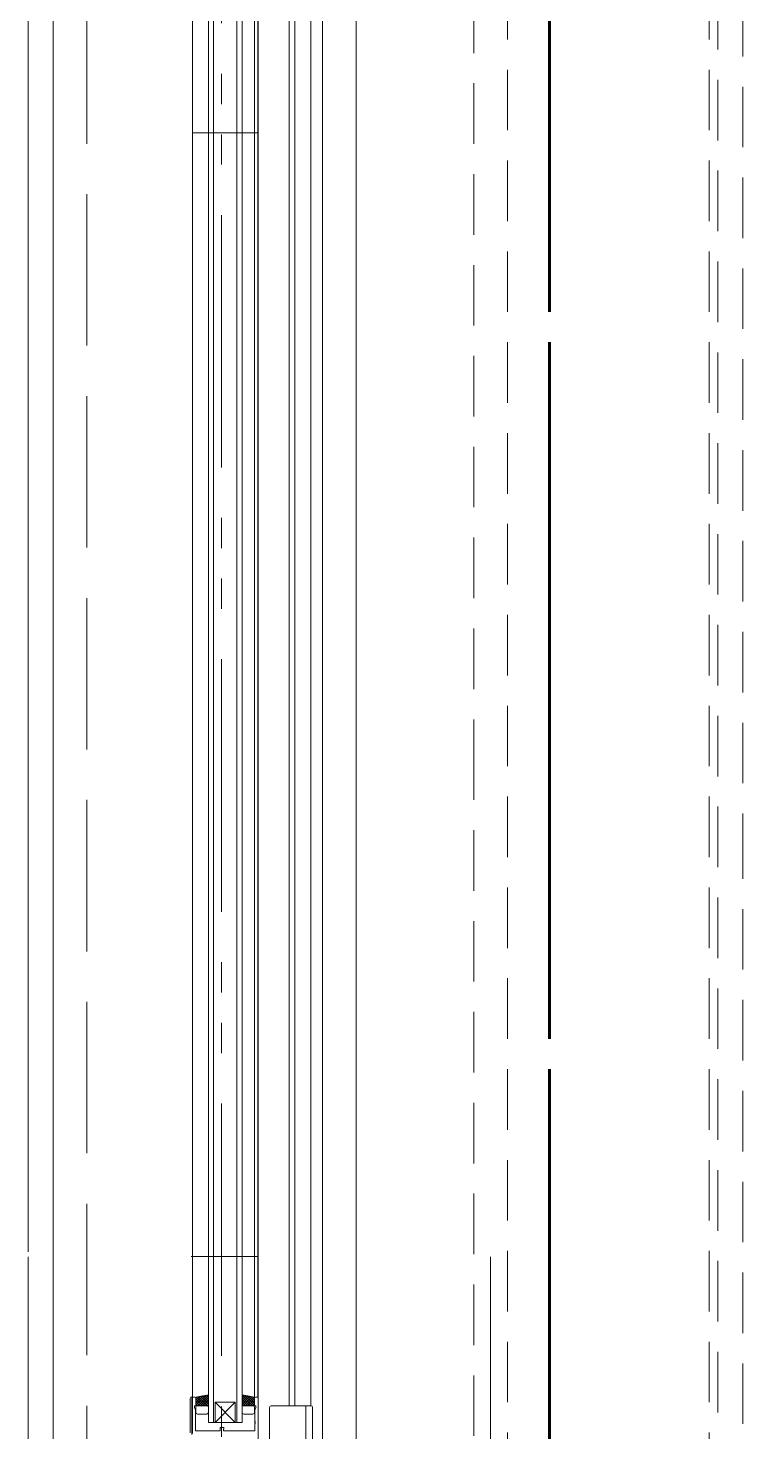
# Model space of a CAD drawing. Units: millimetres at full size, sheet at 1:30. Extents: x -16828 to 149130, y 47892 to 100313.
# Drawn here: x -6125 to -5700, y 56370 to 57205 of the extents above; entities that cross this region are included whole.
import ezdxf

# ---------------------------------------------------------------- set-up
doc = ezdxf.new("R2010")
doc.units = ezdxf.units.MM
doc.header["$LTSCALE"] = 30
for name, pattern in [('CHAIN2', [12, 9, -1, 1, -1]), ('DASHED1', [1.8, 1.2, -0.6]), ('DASHED3', [4, 3, -1]), ('DOUBLE_CHAIN1', [8.8, 5, -1, 0.6, -0.6, 0.6, -1])]:
    doc.linetypes.add(name, pattern=pattern)
for name, color, linetype, lineweight in [('0-0', 7, 'CHAIN2', 15), ('0-1', 7, 'Continuous', 15), ('2-0_通芯', 7, 'DOUBLE_CHAIN1', 15), ('2-A_建具', 7, 'Continuous', 15)]:
    doc.layers.add(name, color=color, linetype=linetype, lineweight=lineweight)

msp = doc.modelspace()

# ---------------------------------------------------------------- linework, layer by layer
at = {"layer": '0-0', "color": 1, "lineweight": 60}
msp.add_line((-5815.04, 68105.86), (-5815.04, 49250.86), dxfattribs=at)
at = {"layer": '0-1'}
for p, q in [((-6110.04, 63845.86), (-6110.04, 50655.86)), ((-5930.04, 63275.86), (-5930.04, 55775.86))]:
    msp.add_line(p, q, dxfattribs=at)
at = {"layer": '0-1', "linetype": 'DASHED3'}
msp.add_line((-6090.04, 63825.86), (-6090.04, 50675.86), dxfattribs=at)
at = {"layer": '0-1', "linetype": 'DASHED1'}
msp.add_line((-5715.04, 63275.86), (-5715.04, 55775.86), dxfattribs=at)
at = {"layer": '2-0_通芯', "color": 1, "lineweight": 60}
msp.add_line((-5815.04, 68105.86), (-5815.04, 49619.89), dxfattribs=at)
at = {"layer": '2-0_通芯'}
msp.add_line((-6010.04, 64749.43), (-6010.04, 49619.89), dxfattribs=at)
at = {"layer": '2-A_建具', "linetype": 'DASHED1'}
for p, q in [((-5840.04, 56225.86), (-5840.04, 58265.86)), ((-5720.04, 56225.86), (-5720.04, 58265.86)), ((-5860.04, 56757.76), (-5860.04, 58112.79)), ((-5700.04, 58087.76), (-5700.04, 56734.99)), ((-5860.04, 56205.86), (-5860.04, 56757.76)), ((-5700.04, 56734.99), (-5700.04, 56205.86))]:
    msp.add_line(p, q, dxfattribs=at)
at = {"layer": '2-A_建具'}
for p, q in [((-6125.04, 56477.36), (-6125.04, 58173.86)), ((-5988.34, 56330.86), (-5988.34, 57256.93)), ((-6027.34, 57247.36), (-6027.34, 56369.36)), ((-6017.84, 57240.86), (-6017.84, 56375.86)), ((-6014.84, 57240.86), (-6014.84, 56375.86)), ((-6000.84, 57240.86), (-6000.84, 56375.86)), ((-5997.84, 57240.86), (-5997.84, 56375.86)), ((-5950.04, 57242.36), (-5950.04, 56290.86)), ((-5990.34, 56385.86), (-5990.34, 57230.86)), ((-5988.44, 57225.86), (-5988.44, 56390.86)), ((-5969.84, 56385.86), (-5969.84, 57225.86)), ((-5966.44, 56385.86), (-5966.44, 57225.86)), ((-5988.44, 57142.26), (-6027.34, 57142.26)), ((-6125.04, 56317.86), (-6125.04, 56474.36)), ((-5988.44, 56474.46), (-6028.14, 56474.46)), ((-5850.04, 56330.86), (-5850.04, 56474.36)), ((-6025.34, 56390.86), (-6017.84, 56392.36)), ((-6025.34, 56386.09), (-6019.38, 56392.05)), ((-6024.15, 56385.86), (-6017.84, 56392.17)), ((-6017.84, 56390.96), (-6019.01, 56392.13)), ((-5990.34, 56390.86), (-5997.84, 56392.36)), ((-5991.53, 56385.86), (-5997.84, 56392.17)), ((-5997.84, 56390.96), (-5996.67, 56392.13)), ((-5990.34, 56386.09), (-5996.31, 56392.05)), ((-6028.64, 56390.16), (-6028.64, 56369.66)), ((-6027.64, 56368.66), (-6027.64, 56391.16)), ((-6027.34, 56391.16), (-6027.64, 56391.16)), ((-6025.84, 56390.86), (-6027.34, 56390.86)), ((-6017.84, 56385.86), (-6026.04, 56385.86)), ((-6025.34, 56387.5), (-6021.14, 56391.7)), ((-6025.34, 56388.92), (-6022.91, 56391.35)), ((-6025.34, 56390.33), (-6024.68, 56390.99)), ((-6025.34, 56385.86), (-6025.34, 56390.86)), ((-6021.23, 56385.86), (-6025.34, 56389.98)), ((-6022.64, 56385.86), (-6025.34, 56388.56)), ((-6024.05, 56385.86), (-6025.34, 56387.15)), ((-6025.34, 56381.86), (-6025.34, 56384.86)), ((-6019.81, 56385.86), (-6024.9, 56390.95)), ((-6024.34, 56385.86), (-6018.84, 56385.86)), ((-6018.4, 56385.86), (-6023.72, 56391.18)), ((-6022.74, 56385.86), (-6017.84, 56390.76)), ((-6017.84, 56386.72), (-6022.54, 56391.42)), ((-6017.84, 56388.13), (-6021.36, 56391.66)), ((-6021.33, 56385.86), (-6017.84, 56389.35)), ((-6017.84, 56389.55), (-6020.19, 56391.89)), ((-6019.91, 56385.86), (-6017.84, 56387.93)), ((-6018.5, 56385.86), (-6017.84, 56386.52)), ((-6017.84, 56384.86), (-6017.84, 56381.86)), ((-6013.84, 56375.86), (-6013.84, 56387.86)), ((-6001.84, 56387.86), (-6013.84, 56375.86)), ((-6013.84, 56387.86), (-6001.84, 56375.86)), ((-6001.84, 56387.86), (-6013.84, 56387.86)), ((-6001.84, 56387.86), (-6001.84, 56375.86)), ((-5997.84, 56389.55), (-5995.5, 56391.89)), ((-5997.84, 56388.13), (-5994.32, 56391.66)), ((-5997.84, 56386.72), (-5993.14, 56391.42)), ((-5992.94, 56385.86), (-5997.84, 56390.76)), ((-5994.35, 56385.86), (-5997.84, 56389.35)), ((-5995.77, 56385.86), (-5997.84, 56387.93)), ((-5997.18, 56385.86), (-5997.84, 56386.52)), ((-5997.84, 56385.86), (-5989.64, 56385.86)), ((-5997.84, 56384.86), (-5997.84, 56381.86)), ((-5997.28, 56385.86), (-5991.96, 56391.18)), ((-5991.34, 56385.86), (-5996.84, 56385.86)), ((-5995.87, 56385.86), (-5990.78, 56390.95)), ((-5990.34, 56387.5), (-5994.54, 56391.7)), ((-5994.46, 56385.86), (-5990.34, 56389.98)), ((-5993.04, 56385.86), (-5990.34, 56388.56)), ((-5990.34, 56388.92), (-5992.77, 56391.35)), ((-5991.63, 56385.86), (-5990.34, 56387.15)), ((-5990.34, 56390.33), (-5991, 56390.99)), ((-5990.34, 56381.86), (-5990.34, 56384.86)), ((-5988.24, 56390.86), (-5989.84, 56390.86)), ((-5981.44, 56331.86), (-5981.44, 56384.86)), ((-5956.94, 56385.86), (-5980.44, 56385.86)), ((-5959.98, 56330.86), (-5959.98, 56385.86)), ((-5955.94, 56331.86), (-5955.94, 56384.86)), ((-6018.84, 56380.86), (-6024.34, 56380.86)), ((-6017.84, 56375.86), (-5997.84, 56375.86)), ((-5996.84, 56380.86), (-5991.34, 56380.86)), ((-5990.27, 56375.9), (-5990.27, 56375.82))]:
    msp.add_line(p, q, dxfattribs=at)
for points in [[(-5956.94, 56385.86), (-5956.94, 57243.86), (-5937.94, 57243.86)], [(-6008.64, 56372.06), (-6008.64, 56372.86), (-6010.74, 56372.86), (-6010.74, 56370.86), (-6025.41, 56370.86), (-6025.41, 56383.13), (-6026.04, 56384.86), (-6026.04, 56385.86)], [(-5990.58, 56333.36), (-5988.44, 56338.43), (-5988.24, 56338.43), (-5988.24, 56348.36), (-5988.44, 56348.36), (-5988.44, 56362.36), (-5988.24, 56362.36), (-5988.24, 56390.86)], [(-5989.64, 56385.86), (-5989.64, 56384.86), (-5990.27, 56383.13), (-5990.27, 56376.82)], [(-5990.27, 56374.9), (-5990.27, 56370.86), (-6008.81, 56370.86), (-6008.81, 56371.73)]]:
    msp.add_lwpolyline(points, dxfattribs=at)
for centre, radius, start, end in [((-6027.64, 56390.16), 1, 90, 180), ((-6025.84, 56390.36), 0.5, 0, 90), ((-6024.34, 56384.86), 1, 89.9999, 179.9999), ((-6018.84, 56384.86), 1, 359.9999, 89.9999), ((-5996.84, 56384.86), 1, 90.0001, 180.0001), ((-5991.34, 56384.86), 1, 0.0001, 90.0001), ((-5989.84, 56390.36), 0.5, 90, 180), ((-5980.44, 56384.86), 1, 90, 180), ((-5956.94, 56384.86), 1, 0, 89.99999), ((-6024.34, 56381.86), 1, 179.9999, 269.9999), ((-6018.84, 56381.86), 1, 269.9999, 359.9999), ((-5996.84, 56381.86), 1, 180.0001, 270.0001), ((-5991.34, 56381.86), 1, 270.0001, 0.0001), ((-5990.07, 56376.82), 0.2, 180, 246.42182), ((-5990.07, 56375.9), 0.2, 113.57818, 180), ((-5990.07, 56375.82), 0.2, 180, 246.42182), ((-5990.27, 56376.36), 0.3, 293.57818, 66.42182), ((-5990.27, 56375.36), 0.3, 293.57818, 66.42182), ((-6008.61, 56371.73), 0.2, 125.09963, 180), ((-6008.84, 56372.06), 0.2, 305.09963, 0), ((-5990.07, 56374.9), 0.2, 113.57818, 180)]:
    msp.add_arc(centre, radius, start, end, dxfattribs=at)

doc.saveas('drawing.dxf')
